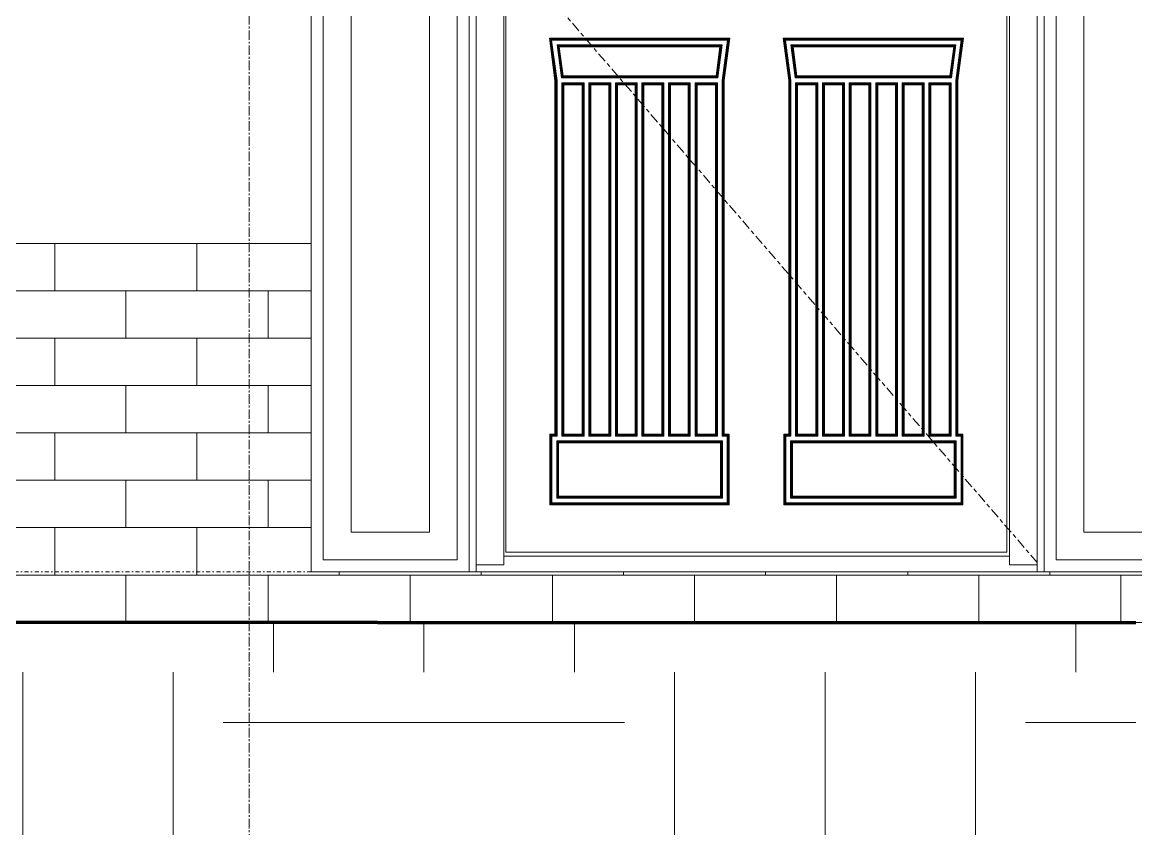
# Model space of a CAD drawing. Header units: millimetres. Extents: x -10099 to 7134, y -2994 to 10688.
# Drawn here: x -1425 to 337, y -326 to 950 of the extents above; entities that cross this region are included whole.
import ezdxf

# ---------------------------------------------------------------- set-up
doc = ezdxf.new("R2010")
doc.units = ezdxf.units.MM
for name, pattern in [('Centre', [31.75, 6.35, -4.7625, 15.875, -4.7625]), ('Dash dot', [15.875, 6.35, -4.7625, 0, -4.7625]), ('grid', [24, 15, -3, 3, -3])]:
    doc.linetypes.add(name, pattern=pattern)
for name, color, linetype, lineweight in [('A-DOOR', 31, 'Continuous', 9), ('A-DOOR-FRAM', 31, 'Continuous', 9), ('A-FLOR-LEVL', 51, 'Continuous', 9), ('A-GLAZ', 151, 'Continuous', 9), ('A-WALL', 113, 'Continuous', 9), ('A-WALL-PATT', 111, 'Continuous', 9), ('C-TOPO', 7, 'Continuous', 9), ('S-GRID', 1, 'Continuous', 9)]:
    doc.layers.add(name, color=color, linetype=linetype, lineweight=lineweight)
pattern_1 = [(0, (2067.44, 0), (635, 635), [635, -635]), (0, (2067.44, 238.1), (635, 635), [635, -635]), (0, (2067.44, 476.25), (635, 635), [635, -635]), (90, (2146.8, 555.6), (-635, 635), [635, -635]), (90, (2384.94, 555.6), (-635, 635), [635, -635]), (90, (2623.07, 555.6), (-635, 635), [635, -635])]

# ---------------------------------------------------------------- blocks, each defined once
blk = doc.blocks.new('Doors_Door-sets_Swedoor_JELD-WEN_Exterior_Classic_Scott_Single_Outswing_2_0 - 888 x 2080 mm - M9 x M21-1435707-Zuidgevel')
at = {"layer": 'A-DOOR'}
for p, q in [((-706.8, 2160), (-706.8, 91)), ((-706.8, 80), (-706.8, 2160)), ((181.2, 91), (181.2, 2160)), ((181.2, 2160), (181.2, 80)), ((-662.8, 91), (-662.8, 2116)), ((137.2, 2116), (137.2, 91)), ((-659.6, 2112), (-659.6, 111)), ((133.4, 111), (133.4, 2112)), ((-582, 857.6), (-590.9, 924.9)), ((-590.9, 924.9), (-305.2, 924.9)), ((-589.3, 923.5), (-590.9, 924.9)), ((-589.3, 923.5), (-306.8, 923.5)), ((-580.6, 857.7), (-589.3, 923.5)), ((-588, 922.3), (-308.1, 922.3)), ((-588, 922.3), (-587.3, 921.7)), ((-579.4, 857.8), (-588, 922.3)), ((-308.8, 921.7), (-587.3, 921.7)), ((-587.3, 921.7), (-578.8, 857.8)), ((-317.3, 857.8), (-308.8, 921.7)), ((-308.1, 922.3), (-316.7, 857.7)), ((-306.8, 923.5), (-315.6, 857.6)), ((-305.2, 924.9), (-314.2, 857.5)), ((-308.1, 922.3), (-308.8, 921.7)), ((-306.8, 923.5), (-305.2, 924.9)), ((-212, 857.6), (-220.9, 924.9)), ((-220.9, 924.9), (64.8, 924.9)), ((-219.3, 923.5), (-220.9, 924.9)), ((-219.3, 923.5), (63.2, 923.5)), ((-210.6, 857.7), (-219.3, 923.5)), ((-218, 922.3), (61.9, 922.3)), ((-218, 922.3), (-217.3, 921.7)), ((-209.4, 857.8), (-218, 922.3)), ((61.2, 921.7), (-217.3, 921.7)), ((-217.3, 921.7), (-208.8, 857.8)), ((52.7, 857.8), (61.2, 921.7)), ((61.9, 922.3), (53.3, 857.7)), ((63.2, 923.5), (54.4, 857.6)), ((64.8, 924.9), (55.8, 857.5)), ((61.9, 922.3), (61.2, 921.7)), ((63.2, 923.5), (64.8, 924.9)), ((-578.8, 914.2), (-317.3, 914.2)), ((-578.8, 914.2), (-578.1, 913.6)), ((-571.8, 861.7), (-578.8, 914.2)), ((-318, 913.6), (-578.1, 913.6)), ((-578.1, 913.6), (-571.2, 862.3)), ((-319.3, 912.5), (-576.8, 912.5)), ((-576.8, 912.5), (-575.2, 911.1)), ((-576.8, 912.5), (-570.2, 863.5)), ((-320.9, 911.1), (-575.2, 911.1)), ((-575.2, 911.1), (-569, 864.9)), ((-327.1, 864.9), (-320.9, 911.1)), ((-325.9, 863.5), (-319.3, 912.5)), ((-324.9, 862.3), (-318, 913.6)), ((-317.3, 914.2), (-324.3, 861.7)), ((-320.9, 911.1), (-319.3, 912.5)), ((-318, 913.6), (-317.3, 914.2)), ((-208.8, 914.2), (52.7, 914.2)), ((-208.8, 914.2), (-208.1, 913.6)), ((-201.8, 861.7), (-208.8, 914.2)), ((52, 913.6), (-208.1, 913.6)), ((-208.1, 913.6), (-201.2, 862.3)), ((50.7, 912.5), (-206.8, 912.5)), ((-206.8, 912.5), (-205.2, 911.1)), ((-206.8, 912.5), (-200.2, 863.5)), ((49.1, 911.1), (-205.2, 911.1)), ((-205.2, 911.1), (-199, 864.9)), ((42.9, 864.9), (49.1, 911.1)), ((44.1, 863.5), (50.7, 912.5)), ((45.1, 862.3), (52, 913.6)), ((52.7, 914.2), (45.7, 861.7)), ((49.1, 911.1), (50.7, 912.5)), ((52, 913.6), (52.7, 914.2)), ((-570.2, 863.5), (-569, 864.9)), ((-569, 864.9), (-327.1, 864.9)), ((-325.9, 863.5), (-327.1, 864.9)), ((-200.2, 863.5), (-199, 864.9)), ((-199, 864.9), (42.9, 864.9)), ((44.1, 863.5), (42.9, 864.9)), ((-580.6, 857.7), (-582, 857.6)), ((-582, 297.9), (-582, 857.6)), ((-580.6, 296.5), (-580.6, 857.7)), ((-579.4, 295.3), (-579.4, 857.8)), ((-578.8, 857.8), (-579.4, 857.8)), ((-578.8, 857.8), (-578.8, 294.7)), ((-571.2, 862.3), (-571.8, 861.7)), ((-324.3, 861.7), (-571.8, 861.7)), ((-570.7, 853.6), (-571.3, 854.2)), ((-571.3, 294.7), (-571.3, 854.2)), ((-571.3, 854.2), (-535.8, 854.2)), ((-571.2, 862.3), (-324.9, 862.3)), ((-570.7, 853.6), (-570.7, 295.3)), ((-536.4, 853.6), (-570.7, 853.6)), ((-570.2, 863.5), (-325.9, 863.5)), ((-537.6, 852.5), (-569.6, 852.5)), ((-569.6, 852.5), (-568.2, 851.1)), ((-569.6, 852.5), (-569.6, 296.5)), ((-568.2, 851.1), (-568.2, 297.9)), ((-539, 851.1), (-568.2, 851.1)), ((-539, 851.1), (-537.6, 852.5)), ((-539, 297.9), (-539, 851.1)), ((-537.6, 296.5), (-537.6, 852.5)), ((-535.8, 854.2), (-536.4, 853.6)), ((-536.4, 295.3), (-536.4, 853.6)), ((-535.8, 854.2), (-535.8, 294.7)), ((-528.3, 294.7), (-528.3, 854.2)), ((-527.7, 853.6), (-528.3, 854.2)), ((-528.3, 854.2), (-493.8, 854.2)), ((-527.7, 853.6), (-527.7, 295.3)), ((-494.4, 853.6), (-527.7, 853.6)), ((-526.6, 852.5), (-525.2, 851.1)), ((-495.8, 852.5), (-526.6, 852.5)), ((-526.6, 852.5), (-526.6, 296.5)), ((-525.2, 851.1), (-525.2, 297.9)), ((-497, 851.1), (-525.2, 851.1)), ((-497, 851.1), (-495.6, 852.5)), ((-497, 297.9), (-497, 851.1)), ((-495.6, 296.5), (-495.6, 852.5)), ((-493.8, 854.2), (-494.4, 853.6)), ((-494.4, 295.3), (-494.4, 853.6)), ((-493.8, 854.2), (-493.8, 294.7)), ((-486.3, 294.7), (-486.3, 854.2)), ((-485.7, 853.6), (-486.3, 854.2)), ((-486.3, 854.2), (-451.8, 854.2)), ((-485.7, 853.6), (-485.7, 295.3)), ((-452.4, 853.6), (-485.7, 853.6)), ((-483.2, 851.1), (-484.6, 852.5)), ((-453.6, 852.5), (-484.6, 852.5)), ((-484.6, 852.5), (-484.6, 296.5)), ((-483.2, 851.1), (-483.2, 297.9)), ((-455, 851.1), (-483.2, 851.1)), ((-453.6, 852.5), (-455, 851.1)), ((-455, 297.9), (-455, 851.1)), ((-453.6, 296.5), (-453.6, 852.5)), ((-451.8, 854.2), (-452.4, 853.6)), ((-452.4, 295.3), (-452.4, 853.6)), ((-451.8, 854.2), (-451.8, 294.7)), ((-444.3, 294.7), (-444.3, 854.2)), ((-443.7, 853.6), (-444.3, 854.2)), ((-444.3, 854.2), (-409.8, 854.2)), ((-443.7, 853.6), (-443.7, 295.3)), ((-410.4, 853.6), (-443.7, 853.6)), ((-442.6, 852.5), (-441.2, 851.1)), ((-411.6, 852.5), (-442.6, 852.5)), ((-442.6, 852.5), (-442.6, 296.5)), ((-441.2, 851.1), (-441.2, 297.9)), ((-413, 851.1), (-441.2, 851.1)), ((-413, 851.1), (-411.6, 852.5)), ((-413, 297.9), (-413, 851.1)), ((-411.6, 296.5), (-411.6, 852.5)), ((-409.8, 854.2), (-410.4, 853.6)), ((-410.4, 295.3), (-410.4, 853.6)), ((-409.8, 854.2), (-409.8, 294.7)), ((-402.3, 294.7), (-402.3, 854.2)), ((-401.7, 853.6), (-402.3, 854.2)), ((-402.3, 854.2), (-367.8, 854.2)), ((-401.7, 853.6), (-401.7, 295.3)), ((-368.4, 853.6), (-401.7, 853.6)), ((-400.6, 852.5), (-399.2, 851.1)), ((-369.6, 852.5), (-400.6, 852.5)), ((-400.6, 852.5), (-400.6, 296.5)), ((-399.2, 851.1), (-399.2, 297.9)), ((-371, 851.1), (-399.2, 851.1)), ((-371, 851.1), (-369.6, 852.5)), ((-371, 297.9), (-371, 851.1)), ((-369.6, 296.5), (-369.6, 852.5)), ((-367.8, 854.2), (-368.4, 853.6)), ((-368.4, 295.3), (-368.4, 853.6)), ((-367.8, 854.2), (-367.8, 294.7)), ((-360.3, 294.7), (-360.3, 854.2)), ((-360.3, 854.2), (-324.8, 854.2)), ((-359.7, 853.6), (-360.3, 854.2)), ((-325.4, 853.6), (-359.7, 853.6)), ((-359.7, 853.6), (-359.7, 295.3)), ((-326.6, 852.5), (-358.6, 852.5)), ((-358.6, 852.5), (-357.2, 851.1)), ((-358.6, 852.5), (-358.6, 296.5)), ((-328, 851.1), (-357.2, 851.1)), ((-357.2, 851.1), (-357.2, 297.9)), ((-328, 851.1), (-326.6, 852.5)), ((-328, 297.9), (-328, 851.1)), ((-326.6, 296.5), (-326.6, 852.5)), ((-324.8, 854.2), (-325.4, 853.6)), ((-325.4, 295.3), (-325.4, 853.6)), ((-324.9, 862.3), (-324.3, 861.7)), ((-324.8, 854.2), (-324.8, 294.7)), ((-317.3, 294.7), (-317.3, 857.8)), ((-316.7, 857.7), (-317.3, 857.8)), ((-316.7, 857.7), (-316.7, 295.3)), ((-315.6, 857.6), (-314.2, 857.5)), ((-315.6, 857.6), (-315.6, 296.5)), ((-314.2, 857.5), (-314.2, 297.9)), ((-210.6, 857.7), (-212, 857.6)), ((-212, 297.9), (-212, 857.6)), ((-210.6, 296.5), (-210.6, 857.7)), ((-209.4, 295.3), (-209.4, 857.8)), ((-208.8, 857.8), (-209.4, 857.8)), ((-208.8, 857.8), (-208.8, 294.7)), ((-201.2, 862.3), (-201.8, 861.7)), ((45.7, 861.7), (-201.8, 861.7)), ((-200.7, 853.6), (-201.3, 854.2)), ((-201.3, 294.7), (-201.3, 854.2)), ((-201.3, 854.2), (-165.8, 854.2)), ((-201.2, 862.3), (45.1, 862.3)), ((-166.4, 853.6), (-200.7, 853.6)), ((-200.7, 853.6), (-200.7, 295.3)), ((-200.2, 863.5), (44.1, 863.5)), ((-167.6, 852.5), (-199.6, 852.5)), ((-199.6, 852.5), (-198.2, 851.1)), ((-199.6, 852.5), (-199.6, 296.5)), ((-169, 851.1), (-198.2, 851.1)), ((-198.2, 851.1), (-198.2, 297.9)), ((-169, 851.1), (-167.6, 852.5)), ((-169, 297.9), (-169, 851.1)), ((-167.6, 296.5), (-167.6, 852.5)), ((-165.8, 854.2), (-166.4, 853.6)), ((-166.4, 295.3), (-166.4, 853.6)), ((-165.8, 854.2), (-165.8, 294.7)), ((-158.3, 294.7), (-158.3, 854.2)), ((-157.7, 853.6), (-158.3, 854.2)), ((-158.3, 854.2), (-123.8, 854.2)), ((-124.4, 853.6), (-157.7, 853.6)), ((-157.7, 853.6), (-157.7, 295.3)), ((-125.6, 852.5), (-156.6, 852.5)), ((-156.6, 852.5), (-155.2, 851.1)), ((-156.6, 852.5), (-156.6, 296.5)), ((-155.2, 851.1), (-155.2, 297.9)), ((-127, 851.1), (-155.2, 851.1)), ((-127, 851.1), (-125.6, 852.5)), ((-127, 297.9), (-127, 851.1)), ((-125.6, 296.5), (-125.6, 852.5)), ((-123.8, 854.2), (-124.4, 853.6)), ((-124.4, 295.3), (-124.4, 853.6)), ((-123.8, 854.2), (-123.8, 294.7)), ((-116.3, 294.7), (-116.3, 854.2)), ((-115.7, 853.6), (-116.3, 854.2)), ((-116.3, 854.2), (-81.8, 854.2)), ((-115.7, 853.6), (-115.7, 295.3)), ((-82.4, 853.6), (-115.7, 853.6)), ((-113.2, 851.1), (-114.6, 852.5)), ((-83.6, 852.5), (-114.6, 852.5)), ((-114.6, 852.5), (-114.6, 296.5)), ((-113.2, 851.1), (-113.2, 297.9)), ((-85, 851.1), (-113.2, 851.1)), ((-83.6, 852.5), (-85, 851.1)), ((-85, 297.9), (-85, 851.1)), ((-83.6, 296.5), (-83.6, 852.5)), ((-81.8, 854.2), (-82.4, 853.6)), ((-82.4, 295.3), (-82.4, 853.6)), ((-81.8, 854.2), (-81.8, 294.7)), ((-74.3, 294.7), (-74.3, 854.2)), ((-73.7, 853.6), (-74.3, 854.2)), ((-74.3, 854.2), (-39.8, 854.2)), ((-73.7, 853.6), (-73.7, 295.3)), ((-40.4, 853.6), (-73.7, 853.6)), ((-72.6, 852.5), (-71.2, 851.1)), ((-41.6, 852.5), (-72.6, 852.5)), ((-72.6, 852.5), (-72.6, 296.5)), ((-71.2, 851.1), (-71.2, 297.9)), ((-43, 851.1), (-71.2, 851.1)), ((-43, 851.1), (-41.6, 852.5)), ((-43, 297.9), (-43, 851.1)), ((-41.6, 296.5), (-41.6, 852.5)), ((-39.8, 854.2), (-40.4, 853.6)), ((-40.4, 295.3), (-40.4, 853.6)), ((-39.8, 854.2), (-39.8, 294.7)), ((-32.3, 294.7), (-32.3, 854.2)), ((-31.7, 853.6), (-32.3, 854.2)), ((-32.3, 854.2), (2.2, 854.2)), ((-31.7, 853.6), (-31.7, 295.3)), ((1.6, 853.6), (-31.7, 853.6)), ((-30.6, 852.5), (-29.2, 851.1)), ((-30.6, 852.5), (-30.6, 296.5)), ((0.4, 852.5), (-29.8, 852.5)), ((-29.2, 851.1), (-29.2, 297.9)), ((-1, 851.1), (-29.2, 851.1)), ((-1, 851.1), (0.4, 852.5)), ((-1, 297.9), (-1, 851.1)), ((0.4, 296.5), (0.4, 852.5)), ((2.2, 854.2), (1.6, 853.6)), ((1.6, 295.3), (1.6, 853.6)), ((2.2, 854.2), (2.2, 294.7)), ((9.7, 294.7), (9.7, 854.2)), ((9.7, 854.2), (45.2, 854.2)), ((10.3, 853.6), (9.7, 854.2)), ((44.6, 853.6), (10.3, 853.6)), ((10.3, 853.6), (10.3, 295.3)), ((43.4, 852.5), (11.4, 852.5)), ((11.4, 852.5), (12.8, 851.1)), ((11.4, 852.5), (11.4, 296.5)), ((42, 851.1), (12.8, 851.1)), ((12.8, 851.1), (12.8, 297.9)), ((42, 851.1), (43.4, 852.5)), ((42, 297.9), (42, 851.1)), ((43.4, 296.5), (43.4, 852.5)), ((45.2, 854.2), (44.6, 853.6)), ((44.6, 295.3), (44.6, 853.6)), ((45.1, 862.3), (45.7, 861.7)), ((45.2, 854.2), (45.2, 294.7)), ((52.7, 294.7), (52.7, 857.8)), ((53.3, 857.7), (52.7, 857.8)), ((53.3, 857.7), (53.3, 295.3)), ((54.4, 857.6), (55.8, 857.5)), ((54.4, 857.6), (54.4, 296.5)), ((55.8, 857.5), (55.8, 297.9)), ((-590, 186.1), (-590, 297.9)), ((-590, 297.9), (-582, 297.9)), ((-588.6, 296.5), (-590, 297.9)), ((-588.6, 187.5), (-588.6, 296.5)), ((-588.6, 296.5), (-580.6, 296.5)), ((-587.4, 188.6), (-587.4, 295.3)), ((-587.4, 295.3), (-579.4, 295.3)), ((-587.4, 295.3), (-586.8, 294.7)), ((-586.8, 294.7), (-578.8, 294.7)), ((-586.8, 294.7), (-586.8, 189.2)), ((-580.6, 296.5), (-582, 297.9)), ((-578.8, 294.7), (-579.4, 295.3)), ((-579.3, 196.7), (-579.3, 287.2)), ((-579.3, 287.2), (-316.8, 287.2)), ((-579.3, 287.2), (-578.7, 286.6)), ((-317.4, 286.6), (-578.7, 286.6)), ((-578.7, 286.6), (-578.7, 197.3)), ((-577.6, 285.5), (-576.2, 284.1)), ((-577.6, 285.5), (-577.6, 198.5)), ((-318.6, 285.5), (-577.6, 285.5)), ((-320, 284.1), (-576.2, 284.1)), ((-576.2, 284.1), (-576.2, 199.9)), ((-570.7, 295.3), (-571.3, 294.7)), ((-571.3, 294.7), (-535.8, 294.7)), ((-570.7, 295.3), (-536.4, 295.3)), ((-568.2, 297.9), (-569.6, 296.5)), ((-569.6, 296.5), (-537.6, 296.5)), ((-568.2, 297.9), (-539, 297.9)), ((-537.6, 296.5), (-539, 297.9)), ((-535.8, 294.7), (-536.4, 295.3)), ((-527.7, 295.3), (-528.3, 294.7)), ((-528.3, 294.7), (-493.8, 294.7)), ((-527.7, 295.3), (-494.4, 295.3)), ((-525.2, 297.9), (-526.6, 296.5)), ((-526.6, 296.5), (-495.8, 296.5)), ((-525.2, 297.9), (-497, 297.9)), ((-495.6, 296.5), (-497, 297.9)), ((-493.8, 294.7), (-494.4, 295.3)), ((-485.7, 295.3), (-486.3, 294.7)), ((-486.3, 294.7), (-451.8, 294.7)), ((-485.7, 295.3), (-452.4, 295.3)), ((-483.2, 297.9), (-484.6, 296.5)), ((-484.6, 296.5), (-453.6, 296.5)), ((-483.2, 297.9), (-455, 297.9)), ((-453.6, 296.5), (-455, 297.9)), ((-451.8, 294.7), (-452.4, 295.3)), ((-443.7, 295.3), (-444.3, 294.7)), ((-444.3, 294.7), (-409.8, 294.7)), ((-443.7, 295.3), (-410.4, 295.3)), ((-441.2, 297.9), (-442.6, 296.5)), ((-442.6, 296.5), (-411.6, 296.5)), ((-441.2, 297.9), (-413, 297.9)), ((-411.6, 296.5), (-413, 297.9)), ((-409.8, 294.7), (-410.4, 295.3)), ((-401.7, 295.3), (-402.3, 294.7)), ((-402.3, 294.7), (-367.8, 294.7)), ((-401.7, 295.3), (-368.4, 295.3)), ((-399.2, 297.9), (-400.6, 296.5)), ((-400.6, 296.5), (-369.6, 296.5)), ((-399.2, 297.9), (-371, 297.9)), ((-369.6, 296.5), (-371, 297.9)), ((-367.8, 294.7), (-368.4, 295.3)), ((-359.7, 295.3), (-360.3, 294.7)), ((-360.3, 294.7), (-324.8, 294.7)), ((-359.7, 295.3), (-325.4, 295.3)), ((-357.2, 297.9), (-358.6, 296.5)), ((-358.6, 296.5), (-326.6, 296.5)), ((-357.2, 297.9), (-328, 297.9)), ((-326.6, 296.5), (-328, 297.9)), ((-324.8, 294.7), (-325.4, 295.3)), ((-318.6, 285.5), (-320, 284.1)), ((-320, 199.9), (-320, 284.1)), ((-318.6, 198.5), (-318.6, 285.5)), ((-316.8, 287.2), (-317.4, 286.6)), ((-317.4, 197.3), (-317.4, 286.6)), ((-316.7, 295.3), (-317.3, 294.7)), ((-317.3, 294.7), (-309.3, 294.7)), ((-316.8, 287.2), (-316.8, 196.7)), ((-316.7, 295.3), (-308.7, 295.3)), ((-314.2, 297.9), (-315.6, 296.5)), ((-315.6, 296.5), (-307.6, 296.5)), ((-314.2, 297.9), (-306.2, 297.9)), ((-308.7, 295.3), (-309.3, 294.7)), ((-309.3, 294.7), (-309.3, 189.2)), ((-308.7, 295.3), (-308.7, 188.6)), ((-306.2, 297.9), (-307.6, 296.5)), ((-307.6, 296.5), (-307.6, 187.5)), ((-306.2, 297.9), (-306.2, 186.1)), ((-220, 186.1), (-220, 297.9)), ((-220, 297.9), (-212, 297.9)), ((-218.6, 296.5), (-220, 297.9)), ((-218.6, 187.5), (-218.6, 296.5)), ((-218.6, 296.5), (-210.6, 296.5)), ((-217.4, 188.6), (-217.4, 295.3)), ((-217.4, 295.3), (-209.4, 295.3)), ((-217.4, 295.3), (-216.8, 294.7)), ((-216.8, 294.7), (-208.8, 294.7)), ((-216.8, 294.7), (-216.8, 189.2)), ((-210.6, 296.5), (-212, 297.9)), ((-208.8, 294.7), (-209.4, 295.3)), ((-209.3, 196.7), (-209.3, 287.2)), ((-209.3, 287.2), (53.2, 287.2)), ((-209.3, 287.2), (-208.7, 286.6)), ((52.6, 286.6), (-208.7, 286.6)), ((-208.7, 286.6), (-208.7, 197.3)), ((-207.6, 285.5), (-206.2, 284.1)), ((-207.6, 285.5), (-207.6, 198.5)), ((51.4, 285.5), (-207.6, 285.5)), ((50, 284.1), (-206.2, 284.1)), ((-206.2, 284.1), (-206.2, 199.9)), ((-200.7, 295.3), (-201.3, 294.7)), ((-201.3, 294.7), (-165.8, 294.7)), ((-200.7, 295.3), (-166.4, 295.3)), ((-198.2, 297.9), (-199.6, 296.5)), ((-199.6, 296.5), (-167.6, 296.5)), ((-198.2, 297.9), (-169, 297.9)), ((-167.6, 296.5), (-169, 297.9)), ((-165.8, 294.7), (-166.4, 295.3)), ((-157.7, 295.3), (-158.3, 294.7)), ((-158.3, 294.7), (-123.8, 294.7)), ((-157.7, 295.3), (-124.4, 295.3)), ((-155.2, 297.9), (-156.6, 296.5)), ((-156.6, 296.5), (-125.6, 296.5)), ((-155.2, 297.9), (-127, 297.9)), ((-125.6, 296.5), (-127, 297.9)), ((-123.8, 294.7), (-124.4, 295.3)), ((-115.7, 295.3), (-116.3, 294.7)), ((-116.3, 294.7), (-81.8, 294.7)), ((-115.7, 295.3), (-82.4, 295.3)), ((-113.2, 297.9), (-114.6, 296.5)), ((-114.6, 296.5), (-83.6, 296.5)), ((-113.2, 297.9), (-85, 297.9)), ((-83.6, 296.5), (-85, 297.9)), ((-81.8, 294.7), (-82.4, 295.3)), ((-73.7, 295.3), (-74.3, 294.7)), ((-74.3, 294.7), (-39.8, 294.7)), ((-73.7, 295.3), (-40.4, 295.3)), ((-71.2, 297.9), (-72.6, 296.5)), ((-72.6, 296.5), (-41.6, 296.5)), ((-71.2, 297.9), (-43, 297.9)), ((-41.6, 296.5), (-43, 297.9)), ((-39.8, 294.7), (-40.4, 295.3)), ((-31.7, 295.3), (-32.3, 294.7)), ((-32.3, 294.7), (2.2, 294.7)), ((-31.7, 295.3), (1.6, 295.3)), ((-29.2, 297.9), (-30.6, 296.5)), ((-29.8, 296.5), (0.4, 296.5)), ((-29.2, 297.9), (-1, 297.9)), ((0.4, 296.5), (-1, 297.9)), ((2.2, 294.7), (1.6, 295.3)), ((10.3, 295.3), (9.7, 294.7)), ((9.7, 294.7), (45.2, 294.7)), ((10.3, 295.3), (44.6, 295.3)), ((12.8, 297.9), (11.4, 296.5)), ((11.4, 296.5), (43.4, 296.5)), ((12.8, 297.9), (42, 297.9)), ((43.4, 296.5), (42, 297.9)), ((45.2, 294.7), (44.6, 295.3)), ((51.4, 285.5), (50, 284.1)), ((50, 199.9), (50, 284.1)), ((51.4, 198.5), (51.4, 285.5)), ((53.2, 287.2), (52.6, 286.6)), ((52.6, 197.3), (52.6, 286.6)), ((53.3, 295.3), (52.7, 294.7)), ((52.7, 294.7), (60.7, 294.7)), ((53.2, 287.2), (53.2, 196.7)), ((53.3, 295.3), (61.3, 295.3)), ((55.8, 297.9), (54.4, 296.5)), ((54.4, 296.5), (62.4, 296.5)), ((55.8, 297.9), (63.8, 297.9)), ((61.3, 295.3), (60.7, 294.7)), ((60.7, 294.7), (60.7, 189.2)), ((61.3, 295.3), (61.3, 188.6)), ((63.8, 297.9), (62.4, 296.5)), ((62.4, 296.5), (62.4, 187.5)), ((63.8, 297.9), (63.8, 186.1)), ((-578.7, 197.3), (-579.3, 196.7)), ((-316.8, 196.7), (-579.3, 196.7)), ((-578.7, 197.3), (-317.4, 197.3)), ((-577.6, 198.5), (-576.2, 199.9)), ((-577.6, 198.5), (-318.6, 198.5)), ((-576.2, 199.9), (-320, 199.9)), ((-320, 199.9), (-318.6, 198.5)), ((-317.4, 197.3), (-316.8, 196.7)), ((-208.7, 197.3), (-209.3, 196.7)), ((53.2, 196.7), (-209.3, 196.7)), ((-208.7, 197.3), (52.6, 197.3)), ((-207.6, 198.5), (-206.2, 199.9)), ((-207.6, 198.5), (51.4, 198.5)), ((-206.2, 199.9), (50, 199.9)), ((50, 199.9), (51.4, 198.5)), ((52.6, 197.3), (53.2, 196.7)), ((-588.6, 187.5), (-590, 186.1)), ((-306.2, 186.1), (-590, 186.1)), ((-307.6, 187.5), (-588.6, 187.5)), ((-586.8, 189.2), (-587.4, 188.6)), ((-308.7, 188.6), (-587.4, 188.6)), ((-586.8, 189.2), (-309.3, 189.2)), ((-309.3, 189.2), (-308.7, 188.6)), ((-307.6, 187.5), (-306.2, 186.1)), ((-218.6, 187.5), (-220, 186.1)), ((63.8, 186.1), (-220, 186.1)), ((62.4, 187.5), (-218.6, 187.5)), ((-216.8, 189.2), (-217.4, 188.6)), ((61.3, 188.6), (-217.4, 188.6)), ((-216.8, 189.2), (60.7, 189.2)), ((60.7, 189.2), (61.3, 188.6)), ((62.4, 187.5), (63.8, 186.1)), ((-659.6, 111), (133.4, 111)), ((-705.3, 91), (-704.8, 91)), ((-664.8, 91), (-704.8, 91)), ((-664.8, 91), (-664.2, 91)), ((138.7, 91), (139.2, 91)), ((139.2, 91), (179.2, 91)), ((179.2, 91), (179.8, 91))]:
    blk.add_line(p, q, dxfattribs=at)
at = {"layer": 'A-DOOR', "linetype": 'Centre'}
blk.add_line((-706.8, 1125), (181.2, 95), dxfattribs=at)
at = {"layer": 'A-DOOR-FRAM'}
for p, q in [((-706.8, 80), (-706.8, 91)), ((-662.8, 91), (-706.8, 91)), ((137.2, 105), (-662.8, 105)), ((-662.8, 103), (-662.8, 105)), ((-662.8, 103), (-662.8, 91)), ((137.2, 105), (137.2, 103)), ((137.2, 91), (137.2, 103)), ((181.2, 91), (137.2, 91)), ((181.2, 91), (181.2, 80))]:
    blk.add_line(p, q, dxfattribs=at)
blk = doc.blocks.new('M_Fixed - 250 x 2090mm-1435706-Zuidgevel')
at = {"layer": 'A-GLAZ'}
for p, q in [((192.2, 2170), (192.2, 80)), ((442.2, 2170), (192.2, 2170)), ((211.2, 2151), (423.2, 2151)), ((211.2, 99), (211.2, 2151)), ((423.2, 2151), (423.2, 99)), ((255.2, 2107), (379.2, 2107)), ((255.2, 143), (255.2, 2107)), ((379.2, 2107), (379.2, 143)), ((379.2, 143), (255.2, 143)), ((423.2, 99), (211.2, 99))]:
    blk.add_line(p, q, dxfattribs=at)
blk = doc.blocks.new('M_Fixed - 250 x 2090mm-V1-Zuidgevel')
at = {"layer": 'A-GLAZ'}
for p, q in [((-717.8, 2170), (-967.8, 2170)), ((-717.8, 80), (-717.8, 2170)), ((-948.8, 2151), (-736.8, 2151)), ((-948.8, 99), (-948.8, 2151)), ((-736.8, 2151), (-736.8, 99)), ((-904.8, 2107), (-780.8, 2107)), ((-904.8, 143), (-904.8, 2107)), ((-780.8, 2107), (-780.8, 143)), ((-780.8, 143), (-904.8, 143)), ((-736.8, 99), (-948.8, 99))]:
    blk.add_line(p, q, dxfattribs=at)

msp = doc.modelspace()

# ---------------------------------------------------------------- hatches: boundary and pattern name
at = {"layer": 'A-WALL-PATT'}
h = msp.add_hatch(dxfattribs=at)
h.set_pattern_fill('FP_2', color=256, style=0, pattern_type=2)
h.set_pattern_definition([(0, (1213.74, 0), (0, 75), []), (90, (1213.74, 0), (-112.5, 75), [75, -75])])
h.paths.add_polyline_path([(-1746.6, 0), (1163.7, 0), (1163.7, 600), (442.2, 600), (442.2, 80), (-967.8, 80), (-967.8, 600), (-1789.3, 600), (-1789.3, 0)])
at = {"layer": 'C-TOPO'}
h = msp.add_hatch(dxfattribs=at)
h.set_pattern_fill('FP_5', color=256, style=0, pattern_type=2)
h.set_pattern_definition(pattern_1)
h.paths.add_polyline_path([(-4801.3, -2993.7), (-862.8, -2993.7), (-862.8, 0), (-6142, 0), (-6142, -2993.7), (-4803.7, -2993.7)])
h = msp.add_hatch(dxfattribs=at)
h.set_pattern_fill('FP_5', color=256, style=0, pattern_type=2)
h.set_pattern_definition(pattern_1)
h.paths.add_polyline_path([(336.6, -2993.7), (337.2, -2993.7), (337.2, 0), (-862.8, 0), (-862.8, -2993.7), (9.7, -2993.7)])

# ---------------------------------------------------------------- linework, layer by layer
at = {"layer": 'A-FLOR-LEVL', "linetype": 'Dash dot'}
msp.add_line((-8019.2, 80), (6802.1, 80), dxfattribs=at)
at = {"layer": 'A-WALL'}
for p, q in [((-967.8, 80), (-967.8, 2400)), ((-4867.7, 600), (-967.8, 600)), ((442.2, 80), (-967.8, 80))]:
    msp.add_line(p, q, dxfattribs=at)
at = {"layer": 'C-TOPO', "lineweight": 70}
for p, q in [((-1148.3, 0), (-4801.3, 0)), ((-862.8, 0), (-1148.3, 0)), ((-862.8, 0), (9.7, 0)), ((9.7, 0), (337.2, 0)), ((337.3, 0), (337.2, 0))]:
    msp.add_line(p, q, dxfattribs=at)
at = {"layer": 'C-TOPO'}
for p, q in [((-4801.3, 0), (-1148.3, 0)), ((-862.8, 0), (-1148.3, 0)), ((9.7, 0), (-862.8, 0)), ((9.7, 0), (337.2, 0)), ((337.3, 0), (337.2, 0))]:
    msp.add_line(p, q, dxfattribs=at)
at = {"layer": 'S-GRID', "linetype": 'grid'}
msp.add_line((-1066.3, -1885.9), (-1066.3, 10087.6), dxfattribs=at)

# ---------------------------------------------------------------- block references
at = {"layer": 'A-DOOR'}
msp.add_blockref('Doors_Door-sets_Swedoor_JELD-WEN_Exterior_Classic_Scott_Single_Outswing_2_0 - 888 x 2080 mm - M9 x M21-1435707-Zuidgevel', (0, 0), dxfattribs=at)
at = {"layer": 'A-GLAZ'}
for name in ['M_Fixed - 250 x 2090mm-V1-Zuidgevel', 'M_Fixed - 250 x 2090mm-1435706-Zuidgevel']:
    msp.add_blockref(name, (0, 0), dxfattribs=at)

doc.saveas('drawing.dxf')
